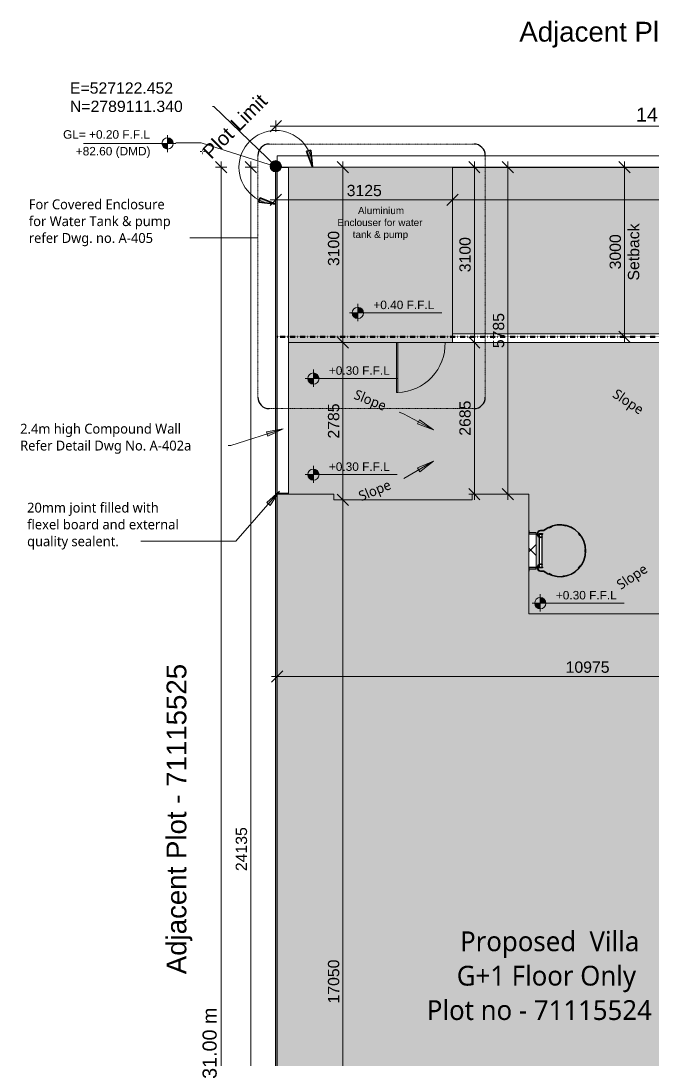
# Model space of a CAD drawing. Header units: millimetres. Extents: x -11775 to 1045055, y -409013 to 338495.
# Drawn here: x -11775 to -604, y -2858 to 15514 of the extents above; entities that cross this region are included whole.
import ezdxf

# ---------------------------------------------------------------- set-up
doc = ezdxf.new("R2010")
doc.units = ezdxf.units.MM
for name, pattern in [('Dash dot', [21, 10, -5, 1, -5]), ('Dash dot2', [6, 3, -1.5, 0, -1.5]), ('Double dash', [55, 20, -5, 10, -5, 10, -5]), ('Overhead', [3.96875, 2.38125, -1.5875])]:
    doc.linetypes.add(name, pattern=pattern)
for name, color, linetype, lineweight in [('A-ANNO-DIMS', 211, 'Continuous', 9), ('A-ANNO-DIMS-100', 211, 'Continuous', 9), ('A-ANNO-NOTE', 131, 'Continuous', 9), ('A-DETL', 90, 'Continuous', 9), ('A-DETL-GENF', 92, 'Continuous', 9), ('A-DETL-MEDM', 33, 'Continuous', 25), ('A-DETL-THIN', 151, 'Continuous', 9), ('A-DOOR', 31, 'Continuous', 9), ('A-FLOR', 192, 'Continuous', 9), ('A-FLOR-OVHD', 1, 'Overhead', 18), ('A-FLOR-PATT', 8, 'Continuous', 9), ('A-GENM', 13, 'Continuous', 9), ('A-GLAZ', 151, 'Continuous', 9), ('A-WALL', 113, 'Continuous', 9), ('C-PROP-LINE', 91, 'Double dash', 25), ('G-ANNO-TEXT', 231, 'Continuous', 9)]:
    doc.layers.add(name, color=color, linetype=linetype, lineweight=lineweight)
doc.styles.add('Arial', font='arial.ttf', dxfattribs={"height": 250})
doc.styles.add('Arial_1', font='arial.ttf', dxfattribs={"height": 150})
doc.styles.add('Arial_2', font='arial.ttf', dxfattribs={"height": 200})
doc.styles.add('Arial_3', font='arial.ttf', dxfattribs={"height": 125})
doc.styles.add('Arial_4', font='arial.ttf', dxfattribs={"height": 350})
doc.styles.add('Arial_5', font='arial.ttf', dxfattribs={"height": 250})
doc.styles.add('Lucida Sans Unicode_1', font='l_10646.ttf', dxfattribs={"height": 350})
doc.styles.add('Lucida Sans Unicode_2', font='l_10646.ttf', dxfattribs={"height": 175})
doc.dimstyles.new('Plot-dimension', dxfattribs={"dimscale": 304.8, "dimtxt": 255.06485, "dimasz": 0.656168, "dimexe": 0.328084, "dimexo": 0.0625, "dimgap": 0.016404, "dimtad": 1, "dimlfac": 0.001, "dimrnd": 0.01, "dimzin": 0, "dimdsep": 46, "dimtxsty": 'Arial', "dimblk1": 'OBLIQUE', "dimblk2": 'OBLIQUE', "dimsah": 1, "dimcen": 0.09, "dimdle": 0.328084, "dimazin": 0, "dimtfac": 1, "dimtdec": 4, "dimtix": 1, "dimtmove": 0, "dimatfit": 3, "dimfxl": 0.328084, "dimfxlon": 1, "dimtvp": 1, "dimtolj": 1, "dimtzin": 0, "dimarcsym": 2})
doc.dimstyles.new('Plot-limit-text_1', dxfattribs={"dimscale": 304.8, "dimtxt": 255.06485, "dimasz": 0.984252, "dimexe": 0.787402, "dimexo": 0.492126, "dimgap": 0.574147, "dimtad": 1, "dimdec": 0, "dimzin": 0, "dimdsep": 46, "dimtxsty": 'Arial_5', "dimsah": 1, "dimcen": 0.09, "dimazin": 0, "dimtfac": 1, "dimtdec": 4, "dimtix": 1, "dimtmove": 0, "dimatfit": 3, "dimfxl": 1, "dimtvp": 1, "dimtolj": 1, "dimtzin": 0, "dimarcsym": 2})
doc.dimstyles.new('Setback-dim', dxfattribs={"dimscale": 304.8, "dimtxt": 204.05188, "dimasz": 0.656168, "dimexe": 0.328084, "dimexo": 0.0625, "dimgap": 0.016404, "dimtad": 1, "dimdec": 0, "dimzin": 0, "dimdsep": 46, "dimtxsty": 'Arial_2', "dimblk1": 'OBLIQUE', "dimblk2": 'OBLIQUE', "dimsah": 1, "dimcen": 0.09, "dimdle": 0.328084, "dimazin": 0, "dimtfac": 1, "dimtdec": 4, "dimtix": 1, "dimtmove": 0, "dimatfit": 3, "dimfxl": 0.328084, "dimfxlon": 1, "dimtvp": 1, "dimtolj": 1, "dimtzin": 0, "dimarcsym": 2})
doc.dimstyles.new('Setingout-dim', dxfattribs={"dimscale": 304.8, "dimtxt": 204.05188, "dimasz": 0.656168, "dimexe": 0.328084, "dimexo": 0.0625, "dimgap": 0.016404, "dimtad": 1, "dimdec": 0, "dimzin": 0, "dimdsep": 46, "dimtxsty": 'Arial_2', "dimblk1": 'OBLIQUE', "dimblk2": 'OBLIQUE', "dimsah": 1, "dimcen": 0.09, "dimdle": 0.328084, "dimazin": 0, "dimtfac": 1, "dimtdec": 4, "dimtix": 1, "dimtmove": 0, "dimatfit": 3, "dimfxl": 0.328084, "dimfxlon": 1, "dimtvp": 1, "dimtolj": 1, "dimtzin": 0, "dimarcsym": 2})
doc.dimstyles.new('Setingout-dim_1', dxfattribs={"dimscale": 304.8, "dimtxt": 204.05188, "dimasz": 0.656168, "dimexe": 0.328084, "dimexo": 0.0625, "dimgap": 0.016404, "dimtad": 1, "dimdec": 0, "dimzin": 0, "dimdsep": 46, "dimtxsty": 'Arial_2', "dimblk1": 'OBLIQUE', "dimblk2": 'OBLIQUE', "dimsah": 1, "dimcen": 0.09, "dimdle": 0.328084, "dimazin": 0, "dimtfac": 1, "dimtdec": 4, "dimtix": 1, "dimtmove": 2, "dimatfit": 3, "dimfxl": 0.328084, "dimfxlon": 1, "dimtvp": 1, "dimtolj": 1, "dimtzin": 0, "dimarcsym": 2})

# ---------------------------------------------------------------- blocks, each defined once
blk = doc.blocks.new('415_Series_Aluminium_Louvres_3183 - 875-675922-Settingout Plan')
at = {"layer": 'A-GLAZ'}
for p, q in [((-435, -52), (-435, -50)), ((-435, -52), (434, -52)), ((434, -50), (434, -52))]:
    blk.add_line(p, q, dxfattribs=at)
blk = doc.blocks.new('Door_with_venetian_17304 - LD1-742611-Settingout Plan')
at = {"layer": 'A-DOOR'}
for p, q in [((-430, -50), (-430, -935)), ((-405, -935), (-405, -50)), ((-430, -935), (-405, -935))]:
    blk.add_line(p, q, dxfattribs=at)
blk.add_arc((-430, -75), 860, 271.6651, 1.6893, dxfattribs=at)
blk = doc.blocks.new('Ladder_complete_5314 - Ladder_complete_5314-1763503-Settingout Plan')
at = {"layer": 'A-GENM', "lineweight": 25}
for p, q in [((-303, -32), (-303, 25)), ((-293, 25), (-293, 23)), ((293, 25), (-293, 25)), ((-293, 25), (-293, -32)), ((293, 23), (-293, 23)), ((293, 23), (293, 25)), ((293, 25), (293, -32)), ((303, 25), (303, -32)), ((-429, -197), (-409, -151)), ((-423, -200), (-403, -153)), ((-403, -153), (-409, -151)), ((-359, 0), (-359, -54)), ((-352, 0), (-352, -57)), ((-293, -32), (-303, -32)), ((-293, -23), (-293, -25)), ((293, -23), (-293, -23)), ((293, -25), (-293, -25)), ((-244, -32), (-244, 0)), ((-244, -32), (-238, -32)), ((-238, -32), (-238, 0)), ((238, 0), (238, -32)), ((238, -32), (244, -32)), ((244, 0), (244, -32)), ((293, -25), (293, -23)), ((303, -32), (293, -32)), ((352, -57), (352, 0)), ((359, -54), (359, 0)), ((409, -151), (403, -153)), ((403, -153), (423, -200)), ((429, -197), (409, -151)), ((-429, -197), (-423, -200)), ((429, -197), (423, -200)), ((-452, -397), (-445, -396)), ((-452, -397), (-443, -447)), ((-445, -396), (-436, -446)), ((-436, -446), (-443, -447)), ((436, -446), (445, -396)), ((443, -447), (436, -446)), ((452, -397), (443, -447)), ((452, -397), (445, -396)), ((-311, -674), (-307, -670)), ((-311, -674), (-272, -707)), ((-307, -670), (-268, -702)), ((-268, -702), (-272, -707)), ((268, -702), (307, -670)), ((272, -707), (268, -702)), ((311, -674), (272, -707)), ((311, -674), (307, -670)), ((-25, -797), (-25, -791)), ((-25, -791), (25, -791)), ((25, -797), (-25, -797)), ((25, -797), (25, -791))]:
    blk.add_line(p, q, dxfattribs=at)
at = {"layer": 'A-GENM'}
for p, q in [((-283, 58), (-283, 80)), ((-283, 25), (-283, 52)), ((283, 80), (283, 58)), ((283, 52), (283, 25)), ((-293, -32), (-283, -32)), ((-283, -32), (-283, -25)), ((283, -25), (283, -32)), ((283, -32), (293, -32))]:
    blk.add_line(p, q, dxfattribs=at)
at = {"layer": 'A-GENM', "lineweight": 25}
for centre, radius, start, end in [((-298, 0), 60.3, 93.8909, 180), ((-298, 0), 54, 94.3487, 180), ((-298, 0), 60.3, 360, 84.74), ((-298, 0), 54, 360, 84.1212), ((298, 0), 60.3, 95.26, 180), ((298, 0), 54, 95.8788, 180), ((298, 0), 60.3, 360, 86.1091), ((298, 0), 54, 0, 85.6513), ((0, -343), 460, 141.1975, 38.8025), ((0, -343), 454, 140.9161, 39.0839)]:
    blk.add_arc(centre, radius, start, end, dxfattribs=at)
blk = doc.blocks.new('Chequered plate - Chequered plate-1756850-Settingout Plan')
at = {"layer": 'A-GENM'}
h = blk.add_hatch(dxfattribs=at)
h.set_pattern_fill('FP_4', color=256, style=0, pattern_type=2)
h.set_pattern_definition([(45, (0, 0), (-212.132, 212.132), []), (135, (0, 0), (-212.132, -212.132), [])])
h.paths.add_polyline_path([(-2779, 5812), (-2659, 5812), (-2659, 5835), (-2779, 5835)])
h.paths.add_polyline_path([(-2789, 5844), (-2659, 5844), (-2659, 6430), (-2789, 6430)])
h.paths.add_polyline_path([(-2659, 6440), (-2659, 6462), (-2779, 6462), (-2779, 6440), (-2721, 6440)])
for p, q in [((-2659, 6462), (-2779, 6462)), ((-2659, 6440), (-2659, 6462)), ((-2659, 5844), (-2659, 6430)), ((-2779, 5812), (-2659, 5812)), ((-2659, 5812), (-2659, 5835))]:
    blk.add_line(p, q, dxfattribs=at)
blk = doc.blocks.new('Family - ___-757194-Settingout Plan')
at = {"layer": 'C-PROP-LINE'}
for p, q in [((-7264, 12922), (-7039, 12922)), ((-7264, -18078), (-7264, 12922)), ((-4139, 12922), (6736, 12922))]:
    blk.add_line(p, q, dxfattribs=at)
blk = doc.blocks.new('Dummy_Callout_Boundary_18357 - Dummy_Callout_Boundary_18357-1761772-Settingout Plan')
at = {"layer": 'A-DETL-GENF', "linetype": 'Dash dot'}
for p, q in [((2583, 4680), (-1040, 4680)), ((-1240, 200), (-1240, 4480)), ((2783, 200), (2783, 4480)), ((2583, 0), (-1040, 0))]:
    blk.add_line(p, q, dxfattribs=at)
at = {"layer": 'A-DETL-MEDM'}
for centre, start, end in [((-1040, 4480), 90, 180), ((2583, 4480), 360, 90), ((-1040, 200), 180, 270), ((2583, 200), 270, 360)]:
    blk.add_arc(centre, 200, start, end, dxfattribs=at)
blk = doc.blocks.new('DIMBLOCK1-Settingout Plan')
at = {"layer": 'A-ANNO-DIMS-100', "transparency": 16777216}
for p, q in [((-7339, 3915), (3736, 3915)), ((-7239, 3915), (-7339, 3815)), ((-7239, 3915), (-7139, 4015)), ((-7239, 4015), (-7239, 3815)), ((-7239, 3915), (-7239, 4015)), ((3736, 3915), (3636, 3815)), ((3736, 3915), (3836, 4015)), ((3736, 4015), (3736, 3815)), ((3736, 3915), (3736, 4015))]:
    blk.add_line(p, q, dxfattribs=at)
at = {"layer": 'A-ANNO-DIMS-100', "color": 0, "transparency": 16777216, "insert": (-2136, 4179), "char_height": 200, "width": 922.94, "attachment_point": 1, "line_spacing_factor": 0.941778, "style": 'Arial_2'}
blk.add_mtext('10975', dxfattribs=at)
blk = doc.blocks.new('_Oblique')
at = {"color": 0, "linetype": 'ByBlock', "lineweight": -2}
blk.add_line((-0.5, -0.5), (0.5, 0.5), dxfattribs=at)
blk = doc.blocks.new('DIMBLOCK3-Settingout Plan')
at = {"layer": 'A-ANNO-DIMS-100', "transparency": 16777216}
for p, q in [((-6077, 12922), (-6177, 13022)), ((-5977, 12922), (-6177, 12922)), ((-6077, 13022), (-6077, 9822)), ((-6077, 12922), (-5977, 12822)), ((-6077, 12922), (-5977, 12922)), ((-6077, 9822), (-6177, 9922)), ((-5977, 9822), (-6177, 9822)), ((-6077, 9822), (-5977, 9722)), ((-6077, 9822), (-5977, 9822))]:
    blk.add_line(p, q, dxfattribs=at)
at = {"layer": 'A-ANNO-DIMS-100', "color": 0, "transparency": 16777216, "insert": (-6341, 11174), "char_height": 200, "width": 738.35, "attachment_point": 1, "rotation": 90, "line_spacing_factor": 0.941778, "style": 'Arial_2'}
blk.add_mtext('3100', dxfattribs=at)
blk = doc.blocks.new('DIMBLOCK4-Settingout Plan')
at = {"layer": 'A-ANNO-DIMS-100', "transparency": 16777216}
for p, q in [((-6077, 9822), (-6177, 9922)), ((-5977, 9822), (-6177, 9822)), ((-6077, 9822), (-6077, 7037)), ((-6077, 9822), (-5977, 9722)), ((-6077, 9822), (-5977, 9822)), ((-6077, 7037), (-6177, 7137)), ((-5977, 7037), (-6177, 7037)), ((-6077, 7037), (-5977, 6937)), ((-6077, 7037), (-5977, 7037))]:
    blk.add_line(p, q, dxfattribs=at)
at = {"layer": 'A-ANNO-DIMS-100', "color": 0, "transparency": 16777216, "insert": (-6341, 8122), "char_height": 200, "width": 738.35, "attachment_point": 1, "rotation": 90, "line_spacing_factor": 0.941778, "style": 'Arial_2'}
blk.add_mtext('2785', dxfattribs=at)
blk = doc.blocks.new('DIMBLOCK5-Settingout Plan')
at = {"layer": 'A-ANNO-DIMS-100', "transparency": 16777216}
for p, q in [((-6077, 7037), (-6177, 7137)), ((-5977, 7037), (-6177, 7037)), ((-6077, 7037), (-6077, -10113)), ((-6077, 7037), (-5977, 6937)), ((-6077, 7037), (-5977, 7037)), ((-6077, -10013), (-6177, -9913)), ((-5977, -10013), (-6177, -10013)), ((-6077, -10013), (-5977, -10113)), ((-6077, -10013), (-5977, -10013))]:
    blk.add_line(p, q, dxfattribs=at)
at = {"layer": 'A-ANNO-DIMS-100', "color": 0, "transparency": 16777216, "insert": (-6341, -1872), "char_height": 200, "width": 922.94, "attachment_point": 1, "rotation": 90, "line_spacing_factor": 0.941778, "style": 'Arial_2'}
blk.add_mtext('17050', dxfattribs=at)
blk = doc.blocks.new('DIMBLOCK20-Settingout Plan')
at = {"layer": 'A-ANNO-DIMS-100', "transparency": 16777216}
for p, q in [((-1094, 12922), (-1194, 13022)), ((-1194, 12922), (-994, 12922)), ((-1094, 12922), (-1194, 12922)), ((-1094, 9822), (-1094, 13022)), ((-1094, 12922), (-994, 12822)), ((-1094, 9922), (-1194, 10022)), ((-1194, 9922), (-994, 9922)), ((-1094, 9922), (-1194, 9922)), ((-1094, 9922), (-994, 9822))]:
    blk.add_line(p, q, dxfattribs=at)
at = {"layer": 'A-ANNO-DIMS-100', "color": 0, "transparency": 16777216, "char_height": 200, "attachment_point": 1, "rotation": 90, "line_spacing_factor": 0.941778, "style": 'Arial_2'}
for s, insert, width in [('Setback', (-1034, 10918), 1209.24), ('3000', (-1358, 11115), 738.35)]:
    blk.add_mtext(s, dxfattribs=dict(at, insert=insert, width=width))
blk = doc.blocks.new('DIMBLOCK22-Settingout Plan')
at = {"layer": 'A-ANNO-DIMS-100', "transparency": 16777216}
for p, q in [((-8229, 12922), (-8329, 13022)), ((-8129, 12922), (-8329, 12922)), ((-8229, 13022), (-8229, -18178)), ((-8229, 12922), (-8129, 12822)), ((-8229, 12922), (-8129, 12922)), ((-8229, -18078), (-8329, -17978)), ((-8129, -18078), (-8329, -18078)), ((-8229, -18078), (-8129, -18178)), ((-8229, -18078), (-8129, -18078))]:
    blk.add_line(p, q, dxfattribs=at)
at = {"layer": 'A-ANNO-DIMS-100', "color": 0, "transparency": 16777216, "insert": (-8559, -3206), "char_height": 250, "width": 1506.84, "attachment_point": 1, "rotation": 90, "line_spacing_factor": 0.941778, "style": 'Arial'}
blk.add_mtext('31.00 m', dxfattribs=at)
blk = doc.blocks.new('DIMBLOCK23-Settingout Plan')
at = {"layer": 'A-ANNO-DIMS-100', "transparency": 16777216}
for p, q in [((-7364, 13648), (6836, 13648)), ((-7264, 13648), (-7364, 13548)), ((-7264, 13648), (-7164, 13748)), ((-7264, 13548), (-7264, 13748)), ((-7264, 13648), (-7264, 13548)), ((6736, 13648), (6636, 13548)), ((6736, 13648), (6836, 13748)), ((6736, 13548), (6736, 13748)), ((6736, 13648), (6736, 13548))]:
    blk.add_line(p, q, dxfattribs=at)
at = {"layer": 'A-ANNO-DIMS-100', "color": 0, "transparency": 16777216, "insert": (-892, 13978), "char_height": 250, "width": 1506.84, "attachment_point": 1, "line_spacing_factor": 0.941778, "style": 'Arial'}
blk.add_mtext('14.00 m', dxfattribs=at)
blk = doc.blocks.new('DIMBLOCK28-Settingout Plan')
at = {"layer": 'A-ANNO-DIMS-100', "lineweight": 35, "transparency": 16777216}
for points in [[(-6613, 12922), (-6644, 13223), (-6721, 13205)], [(-7264, 12271), (-7547, 12379), (-7565, 12302)]]:
    blk.add_hatch(color=256, dxfattribs=at).paths.add_polyline_path(points)
for p, q in [((-6644, 13223), (-6721, 13205)), ((-6721, 13205), (-6613, 12922)), ((-6613, 12922), (-6644, 13223)), ((-7547, 12379), (-7565, 12302)), ((-7264, 12271), (-7547, 12379)), ((-7565, 12302), (-7264, 12271))]:
    blk.add_line(p, q, dxfattribs=at)
at = {"layer": 'A-ANNO-DIMS-100', "transparency": 16777216}
for p, q in [((-6613, 12922), (-6853, 12922)), ((-6613, 12922), (-6613, 12922)), ((-6613, 12922), (-6283, 12922)), ((-7264, 12271), (-7264, 12511)), ((-7264, 12271), (-7264, 11941))]:
    blk.add_line(p, q, dxfattribs=at)
blk.add_arc((-7264, 12922), 651, 360, 270, dxfattribs=at)
blk.add_arc((-7264, 12922), 651, 360, 270, dxfattribs=at)
at = {"layer": 'A-ANNO-DIMS-100', "color": 0, "transparency": 16777216, "insert": (-8585, 13228), "char_height": 250, "width": 1723.45, "attachment_point": 1, "rotation": 45, "line_spacing_factor": 0.941778, "style": 'Arial_5'}
blk.add_mtext('\u200c\u200dPlot Limit', dxfattribs=at)
blk = doc.blocks.new('DIMBLOCK38-Settingout Plan')
at = {"layer": 'A-ANNO-DIMS-100', "transparency": 16777216}
for p, q in [((-7364, 12346), (-4139, 12346)), ((-7264, 12346), (-7364, 12246)), ((-7264, 12346), (-7164, 12446)), ((-7264, 12446), (-7264, 12246)), ((-7264, 12346), (-7264, 12446)), ((-4139, 12346), (-4239, 12246)), ((-4139, 12346), (-4039, 12446)), ((-4139, 12446), (-4139, 12246)), ((-4139, 12346), (-4139, 12446))]:
    blk.add_line(p, q, dxfattribs=at)
at = {"layer": 'A-ANNO-DIMS-100', "color": 0, "transparency": 16777216, "insert": (-6009, 12611), "char_height": 200, "width": 738.35, "attachment_point": 1, "line_spacing_factor": 0.941778, "style": 'Arial_2'}
blk.add_mtext('3125', dxfattribs=at)
blk = doc.blocks.new('DIMBLOCK39-Settingout Plan')
at = {"layer": 'A-ANNO-DIMS-100', "transparency": 16777216}
for p, q in [((-4139, 12346), (-4239, 12246)), ((-4139, 12346), (-4039, 12446)), ((-4139, 12446), (-4139, 12246)), ((-4139, 12346), (-4139, 12446)), ((-4139, 12346), (6836, 12346)), ((6736, 12346), (6636, 12246)), ((6736, 12346), (6836, 12446)), ((6736, 12446), (6736, 12246)), ((6736, 12346), (6736, 12446))]:
    blk.add_line(p, q, dxfattribs=at)
at = {"layer": 'A-ANNO-DIMS-100', "color": 0, "transparency": 16777216, "insert": (914, 12611), "char_height": 200, "width": 922.94, "attachment_point": 1, "line_spacing_factor": 0.941778, "style": 'Arial_2'}
blk.add_mtext('10875', dxfattribs=at)
blk = doc.blocks.new('DIMBLOCK40-Settingout Plan')
at = {"layer": 'A-ANNO-DIMS-100', "transparency": 16777216}
for p, q in [((-7707, 12922), (-7807, 13022)), ((-7607, 12922), (-7807, 12922)), ((-7707, 13022), (-7707, -11213)), ((-7707, 12922), (-7607, 12822)), ((-7707, 12922), (-7607, 12922)), ((-7707, -11213), (-7807, -11113)), ((-7607, -11213), (-7807, -11213)), ((-7707, -11213), (-7607, -11313)), ((-7707, -11213), (-7607, -11213))]:
    blk.add_line(p, q, dxfattribs=at)
at = {"layer": 'A-ANNO-DIMS-100', "color": 0, "transparency": 16777216, "insert": (-7972, 470), "char_height": 200, "width": 922.94, "attachment_point": 1, "rotation": 90, "line_spacing_factor": 0.941778, "style": 'Arial_2'}
blk.add_mtext('24135', dxfattribs=at)
blk = doc.blocks.new('125-lvl - BEL-LVL-1026112-Settingout Plan')
at = {"layer": 'A-ANNO-NOTE'}
h = blk.add_hatch(color=256, dxfattribs=at)
edge = h.paths.add_edge_path()
edge.add_line((0, 0), (0, -1))
edge.add_arc((0, 0), 1, 180, 270, ccw=False)
edge.add_line((-1, 0), (0, 0))
h = blk.add_hatch(color=256, dxfattribs=at)
edge = h.paths.add_edge_path()
edge.add_line((0, 0), (0, 1))
edge.add_arc((0, 0), 1, 0, 90, ccw=False)
edge.add_line((1, 0), (0, 0))
for p, q in [((0, 0), (-1.45, 0)), ((0, 0), (-1, 0)), ((0, 0), (0, 1.58)), ((0, 1), (0, 0)), ((0, 0), (2.78, 0)), ((0, 0), (0, -1.46)), ((0, -1), (0, 0)), ((0, 0), (1, 0)), ((2.78, 0), (14.85, 0))]:
    blk.add_line(p, q, dxfattribs=at)
blk.add_circle((0, 0), 1, dxfattribs=at)
for start, end in [(0, 90), (180, 270)]:
    blk.add_arc((0, 0), 1, start, end, dxfattribs=at)
blk = doc.blocks.new('DIMBLOCK45-Settingout Plan')
at = {"layer": 'A-ANNO-DIMS-100', "transparency": 16777216}
for p, q in [((-3158, 12922), (-3258, 13022)), ((-3258, 12922), (-3058, 12922)), ((-3158, 12922), (-3258, 12922)), ((-3158, 7037), (-3158, 13022)), ((-3158, 12922), (-3058, 12822)), ((-3158, 7137), (-3258, 7237)), ((-3258, 7137), (-3058, 7137)), ((-3158, 7137), (-3258, 7137)), ((-3158, 7137), (-3058, 7037))]:
    blk.add_line(p, q, dxfattribs=at)
at = {"layer": 'A-ANNO-DIMS-100', "color": 0, "transparency": 16777216, "insert": (-3423, 9722), "char_height": 200, "width": 738.35, "attachment_point": 1, "rotation": 90, "line_spacing_factor": 0.941778, "style": 'Arial_2'}
blk.add_mtext('5785', dxfattribs=at)
blk = doc.blocks.new('DIMBLOCK52-Settingout Plan')
at = {"layer": 'A-ANNO-DIMS-100', "transparency": 16777216}
for p, q in [((-3751, 9822), (-3851, 9922)), ((-3851, 9822), (-3651, 9822)), ((-3751, 9822), (-3851, 9822)), ((-3751, 7037), (-3751, 9822)), ((-3751, 9822), (-3651, 9722)), ((-3751, 7137), (-3851, 7237)), ((-3851, 7137), (-3651, 7137)), ((-3751, 7137), (-3851, 7137)), ((-3751, 7137), (-3651, 7037))]:
    blk.add_line(p, q, dxfattribs=at)
at = {"layer": 'A-ANNO-DIMS-100', "color": 0, "transparency": 16777216, "insert": (-4016, 8172), "char_height": 200, "width": 738.35, "attachment_point": 1, "rotation": 90, "line_spacing_factor": 0.941778, "style": 'Arial_2'}
blk.add_mtext('2685', dxfattribs=at)
blk = doc.blocks.new('DIMBLOCK53-Settingout Plan')
at = {"layer": 'A-ANNO-DIMS-100', "transparency": 16777216}
for p, q in [((-3751, 12922), (-3851, 13022)), ((-3851, 12922), (-3651, 12922)), ((-3751, 12922), (-3851, 12922)), ((-3751, 9822), (-3751, 13022)), ((-3751, 12922), (-3651, 12822)), ((-3751, 9822), (-3851, 9922)), ((-3851, 9822), (-3651, 9822)), ((-3751, 9822), (-3851, 9822)), ((-3751, 9822), (-3651, 9722))]:
    blk.add_line(p, q, dxfattribs=at)
at = {"layer": 'A-ANNO-DIMS-100', "color": 0, "transparency": 16777216, "insert": (-4016, 11065), "char_height": 200, "width": 738.35, "attachment_point": 1, "rotation": 90, "line_spacing_factor": 0.941778, "style": 'Arial_2'}
blk.add_mtext('3100', dxfattribs=at)

msp = doc.modelspace()

# ---------------------------------------------------------------- hatches: boundary and pattern name
at = {"layer": 'A-ANNO-NOTE'}
h = msp.add_hatch(color=256, dxfattribs=at)
edge = h.paths.add_edge_path()
edge.add_arc((-7250.017, 12930.391), 50, 0, 360)
at = {"layer": 'A-DETL-GENF'}
for points in [[(-5158.914, 9822.172), (-4138.853, 9822.172), (-4138.853, 12922.163), (-7038.853, 12922.163), (-7038.853, 9822.172), (-5237.556, 9822.172)], [(-7238.853, -11212.83), (-7038.853, -11212.83), (-7038.853, -10212.83), (-6038.853, -10012.83), (-2713.853, -10012.83), (-1713.853, -10212.83), (-1713.853, -7027.83), (3736.147, -7027.83), (3736.147, -2162.83), (3786.147, -2162.83), (3786.147, -1562.83), (3736.147, -1562.83), (3736.147, 1322.17), (3786.147, 1322.17), (3786.147, 1921.894), (3736.147, 1921.619), (3736.147, 5022.17), (-2788.853, 5022.17), (-2788.853, 7137.17), (-3788.853, 7137.17), (-3788.853, 7037.17), (-6238.853, 7037.17), (-6238.853, 7137.17), (-7238.853, 7137.17), (-7238.853, -10958.112)]]:
    msp.add_hatch(color=9, dxfattribs=at).paths.add_polyline_path(points)
at = {"layer": 'A-FLOR-PATT'}
h = msp.add_hatch(dxfattribs=at)
h.set_pattern_fill('FP_3', color=256, style=0, pattern_type=2)
h.set_pattern_definition([(0, (0, 0), (812.8, 203.2), [33.528, -576.072, 33.528, -576.072, -3251.2]), (0, (0, 0), (812.8, 203.2), [-1219.2, 33.528, -1185.672, 33.528, -576.072, -1422.4]), (0, (0, 0), (812.8, 203.2), [-3048, 33.528, -372.872, 33.528, -982.472]), (120, (304.8, 101.6), (-582.3764, 602.3054), [33.528, -576.072, 33.528, -576.072, -3251.2]), (120, (304.8, 101.6), (-582.3764, 602.3054), [-1219.2, 33.528, -1185.672, 33.528, -576.072, -1422.4]), (120, (304.8, 101.6), (-582.3764, 602.3054), [-3048, 33.528, -372.872, 33.528, -982.472]), (240, (406.4, 508), (-230.4236, -805.5054), [33.528, -576.072, 33.528, -576.072, -3251.2]), (240, (406.4, 508), (-230.4236, -805.5054), [-1219.2, 33.528, -1185.672, 33.528, -576.072, -1422.4]), (240, (406.4, 508), (-230.4236, -805.5054), [-3048, 33.528, -372.872, 33.528, -982.472])])
h.paths.add_polyline_path([(-7038.853, -16577.829), (-2826.351, -16577.829), (-2826.351, -11212.83), (-7038.853, -11212.83), (-7038.853, -11807.682)])
h.paths.add_polyline_path([(6723.647, -9862.83), (6736.147, -9862.83), (6736.147, 12922.171), (-4138.853, 12922.163), (-4138.853, 9972.171), (5886.147, 9972.171), (5886.147, -9862.83), (6523.647, -9862.83)])
h = msp.add_hatch(dxfattribs=at)
h.set_pattern_fill('FP_1', color=256, style=0, pattern_type=2)
h.set_pattern_definition([(45, (0, 0), (0, 215.5261), [457.2, -152.4]), (135, (107.76, 107.76), (1e-14, 215.5261), [457.2, -152.4])])
h.paths.add_polyline_path([(3807.2, -8377.83), (5736.147, -8377.83), (5736.147, 9822.171), (-5221.853, 9822.171), (-5221.853, 9820.571), (-6090.853, 9820.571), (-6090.853, 9822.171), (-6116.853, 9822.171), (-6116.853, 9820.571), (-6985.853, 9820.571), (-6985.853, 9822.171), (-7038.853, 9822.171), (-7038.853, 7137.17), (-6238.853, 7137.17), (-6238.853, 7037.17), (-3788.853, 7037.17), (-3788.853, 7137.17), (-2788.853, 7137.17), (-2788.853, 6496.82), (-2779.328, 6496.82), (-2779.328, 6462.17), (-2659.303, 6462.17), (-2659.303, 6439.67), (-2639.095, 6439.67), (-2637.572, 6451.233), (-2631.546, 6465.782), (-2621.959, 6478.276), (-2606.29, 6489.178), (-2593.273, 6494.106), (-2579.303, 6495.945), (-2524.891, 6495.945), (-2460.128, 6539.175), (-2391.393, 6570.222), (-2325.839, 6588.774), (-2252.484, 6597.264), (-2178.716, 6593.916), (-2106.431, 6578.817), (-2037.491, 6552.355), (-1973.668, 6515.211), (-1916.605, 6468.341), (-1867.77, 6412.95), (-1828.419, 6350.464), (-1799.565, 6282.49), (-1781.95, 6210.777), (-1776.028, 6137.17), (-1781.95, 6063.563), (-1799.565, 5991.85), (-1828.419, 5923.876), (-1872.273, 5856.282), (-1916.605, 5805.999), (-1973.668, 5759.128), (-2037.491, 5721.984), (-2106.431, 5695.522), (-2183.679, 5680.198), (-2252.484, 5677.076), (-2325.839, 5685.566), (-2401.853, 5707.988), (-2463.818, 5736.886), (-2524.891, 5778.395), (-2579.303, 5778.395), (-2594.916, 5780.45), (-2611.053, 5787.695), (-2621.959, 5796.064), (-2632.861, 5811.732), (-2637.789, 5824.75), (-2639.628, 5834.67), (-2659.303, 5834.67), (-2659.303, 5812.17), (-2779.328, 5812.17), (-2779.328, 5777.52), (-2788.853, 5777.52), (-2788.853, 5022.17), (486.147, 5022.17), (486.147, 6022.17), (3186.147, 6022.17), (3186.147, 5022.17), (3736.147, 5022.17), (3736.147, 1922.17), (3786.147, 1921.619), (3786.147, 1322.17), (3736.147, 1322.17), (3736.147, -177.83), (4936.147, -177.83), (4936.147, -2162.83), (3736.147, -2162.83), (3736.147, -8377.83)])
h.paths.add_polyline_path([(-2243.034, 5683.193), (-2183.064, 5688.399), (-2183.679, 5691.885), (-2133.651, 5700.707), (-2132.548, 5696.801), (-2091.887, 5706.949), (-2024.312, 5735.727), (-1960.574, 5776.535), (-1905.561, 5826.403), (-1909.791, 5829.952), (-1877.137, 5868.868), (-1873.916, 5866.165), (-1857.65, 5886.8), (-1821.323, 5953.193), (-1796.529, 6024.699), (-1783.958, 6099.329), (-1783.958, 6111.77), (-1788.728, 6111.77), (-1788.728, 6162.57), (-1783.958, 6162.57), (-1783.958, 6175.011), (-1796.529, 6249.641), (-1821.323, 6321.146), (-1857.65, 6387.54), (-1873.918, 6408.174), (-1877.137, 6405.472), (-1909.791, 6444.387), (-1906.148, 6448.469), (-1960.574, 6497.805), (-2024.312, 6538.612), (-2093.942, 6568.266), (-2132.945, 6577.634), (-2133.651, 6573.633), (-2183.679, 6582.454), (-2183.679, 6587.054), (-2243.034, 6591.147), (-2318.352, 6583.738), (-2396.893, 6561.387), (-2463.818, 6529.73), (-2522.646, 6489.595), (-2579.303, 6489.595), (-2594.916, 6487.075), (-2609.465, 6479.927), (-2617.469, 6473.786), (-2626.047, 6462.607), (-2631.546, 6448.776), (-2632.745, 6439.67), (-2547.553, 6439.67), (-2547.553, 6420.62), (-2553.903, 6420.62), (-2553.903, 6381.645), (-2547.553, 6381.645), (-2547.553, 6375.295), (-2553.903, 6375.295), (-2553.903, 5899.045), (-2547.553, 5899.045), (-2547.553, 5892.695), (-2553.903, 5892.695), (-2553.903, 5853.72), (-2547.553, 5853.72), (-2547.553, 5834.67), (-2632.745, 5834.67), (-2630.758, 5823.107), (-2623.61, 5808.557), (-2617.469, 5800.554), (-2602.563, 5790.432), (-2593.273, 5786.584), (-2579.303, 5784.745), (-2522.646, 5784.745), (-2460.128, 5742.093), (-2391.393, 5710.419), (-2318.352, 5690.602), (-2252.484, 5684.123)])
h.paths.add_polyline_path([(-2381.969, 5707.988), (-2428.719, 5727.832), (-2426.192, 5733.787), (-2379.441, 5713.942), (-2380.937, 5710.419)])
h.paths.add_polyline_path([(-2659.303, 5853.72), (-2637.572, 5854.333), (-2631.439, 5869.022), (-2621.959, 5881.376), (-2606.29, 5892.278), (-2604.703, 5892.936), (-2604.703, 6381.404), (-2609.605, 6383.484), (-2621.959, 6392.964), (-2631.546, 6405.457), (-2637.653, 6420.62), (-2659.303, 6420.62), (-2659.303, 5984.502)])
h.paths.add_polyline_path([(-2604.703, 5853.72), (-2604.703, 5886.121), (-2609.465, 5883.027), (-2617.469, 5876.886), (-2626.047, 5865.707), (-2631.012, 5853.72), (-2606.29, 5853.72)])
h.paths.add_polyline_path([(-2604.703, 6388.219), (-2604.703, 6420.62), (-2630.758, 6420.007), (-2623.61, 6405.457), (-2617.469, 6397.454), (-2606.29, 6388.876)])
h.paths.add_polyline_path([(-2426.192, 6540.553), (-2428.719, 6546.508), (-2381.969, 6566.352), (-2379.441, 6560.397), (-2406.454, 6548.931)])
at = {"layer": 'G-ANNO-TEXT'}
h = msp.add_hatch(color=7, dxfattribs=at)
edge = h.paths.add_edge_path()
edge.add_arc((-7264.955, 12940.395), 100, 0, 360)
for points in [[(-4476.111, 8273.876), (-4720.985, 8451.631), (-4758.647, 8382.197)], [(-7130.648, 8296.534), (-7428.319, 8242.206), (-7404.115, 8167.014)], [(-4476.111, 7720.464), (-4755.599, 7604.505), (-4716.064, 7536.12)], [(-7195.734, 7193.038), (-7422.586, 6992.792), (-7363.028, 6940.902)]]:
    msp.add_hatch(color=7, dxfattribs=at).paths.add_polyline_path(points)

# ---------------------------------------------------------------- linework, layer by layer
at = {"layer": 'A-ANNO-NOTE'}
for p, q in [((-8584.068, 13352.287), (-9032.135, 13352.287)), ((-7250.017, 12930.391), (-8584.068, 13352.287))]:
    msp.add_line(p, q, dxfattribs=at)
msp.add_circle((-7250.017, 12930.391), 50, dxfattribs=at)
at = {"layer": 'A-DETL', "linetype": 'Dash dot2', "lineweight": 50}
msp.add_line((3736.147, 9922.171), (-7263.853, 9922.171), dxfattribs=at)
at = {"layer": 'A-DETL-THIN'}
for p, q in [((-4138.853, 12922.163), (-7038.853, 12922.163)), ((-7038.853, 12922.163), (-7038.853, 9822.171)), ((-4138.853, 9822.171), (-4138.853, 12922.163)), ((-7038.853, 9822.171), (-4138.853, 9822.171)), ((-6238.853, 7137.17), (-7238.853, 7137.17)), ((-7238.853, 7137.17), (-7238.853, -11212.83)), ((-6238.853, 7037.17), (-6238.853, 7137.17)), ((-3788.853, 7037.17), (-6238.853, 7037.17)), ((-2788.853, 7137.17), (-3788.853, 7137.17)), ((-3788.853, 7137.17), (-3788.853, 7037.17)), ((-2788.853, 6496.82), (-2788.853, 7137.17)), ((-2779.328, 6496.82), (-2788.853, 6496.82)), ((-2788.853, 6496.82), (-2788.853, 6430.145)), ((-2788.853, 5844.195), (-2788.853, 6430.145)), ((-2788.853, 6430.145), (-2604.703, 6430.145)), ((-2779.328, 6439.67), (-2779.328, 6496.82)), ((-2604.703, 6439.67), (-2779.328, 6439.67)), ((-2604.703, 6430.145), (-2604.703, 6439.67)), ((-2604.703, 5844.195), (-2788.853, 5844.195)), ((-2788.853, 5844.195), (-2788.853, 5777.52)), ((-2788.853, 5022.17), (-2788.853, 5777.52)), ((-2788.853, 5777.52), (-2779.328, 5777.52)), ((-2779.328, 5777.52), (-2779.328, 5834.67)), ((-2779.328, 5834.67), (-2604.703, 5834.67)), ((-2604.703, 5834.67), (-2604.703, 5844.195)), ((3736.147, 5022.17), (-2788.853, 5022.17))]:
    msp.add_line(p, q, dxfattribs=at)
at = {"layer": 'A-FLOR'}
for p, q in [((5736.147, 9822.171), (-4138.853, 9822.171)), ((-7038.853, 7157.17), (-7038.853, 7137.17))]:
    msp.add_line(p, q, dxfattribs=at)
at = {"layer": 'A-FLOR-OVHD'}
msp.add_line((-7038.853, 13122.171), (6936.147, 13122.171), dxfattribs=at)
at = {"layer": 'A-WALL'}
for p, q in [((-7238.853, 7157.17), (-7238.853, 13122.171)), ((-7038.853, 13122.171), (-7238.853, 13122.171)), ((6736.147, 12922.171), (-4138.853, 12922.171)), ((-4138.853, 9972.171), (5886.147, 9972.171)), ((-7038.853, 9822.171), (-7038.853, 7157.17)), ((-7238.853, 7157.17), (-7038.853, 7157.17))]:
    msp.add_line(p, q, dxfattribs=at)
at = {"layer": 'G-ANNO-TEXT', "color": 7}
for p, q in [((-8658.644, 13999.439), (-8664.409, 13999.439)), ((-8362.028, 13999.439), (-8658.644, 13999.439)), ((-7264.955, 12940.395), (-8362.028, 13999.439)), ((-8576.869, 11670.904), (-8784.087, 11670.904)), ((-7586.891, 11670.904), (-8576.869, 11670.904)), ((-5004.438, 8560.45), (-5079.398, 8591.343)), ((-4476.111, 8273.876), (-5004.438, 8560.45)), ((-4720.985, 8451.631), (-4758.647, 8382.197)), ((-4476.111, 8273.876), (-4720.985, 8451.631)), ((-7130.648, 8296.534), (-8056.408, 7998.534)), ((-7130.648, 8296.534), (-7428.319, 8242.206)), ((-7404.115, 8167.014), (-7130.648, 8296.534)), ((-4758.647, 8382.197), (-4476.111, 8273.876)), ((-7428.319, 8242.206), (-7404.115, 8167.014)), ((-8056.408, 7998.534), (-8107.01, 7998.534)), ((-4476.111, 7720.464), (-4998.159, 7418.654)), ((-4476.111, 7720.464), (-4755.599, 7604.505)), ((-4716.064, 7536.12), (-4476.111, 7720.464)), ((-4755.599, 7604.505), (-4716.064, 7536.12)), ((-7195.734, 7193.038), (-7969.147, 6305.351)), ((-7195.734, 7193.038), (-7422.586, 6992.792)), ((-7363.028, 6940.902), (-7195.734, 7193.038)), ((-7422.586, 6992.792), (-7363.028, 6940.902)), ((-8324.417, 6305.351), (-9647.917, 6305.351)), ((-7969.147, 6305.351), (-8324.417, 6305.351))]:
    msp.add_line(p, q, dxfattribs=at)
msp.add_circle((-7264.955, 12940.395), 100, dxfattribs=at)

# ---------------------------------------------------------------- block references
at = {"layer": 'A-ANNO-NOTE', "xscale": 100, "yscale": 100, "zscale": 100, "rotation": 180}
msp.add_blockref('125-lvl - BEL-LVL-1026112-Settingout Plan', (-9177.518, 13344.068), dxfattribs=at)
at = {"layer": 'A-ANNO-NOTE', "xscale": 100, "yscale": 100, "zscale": 100}
for p in [(-5812.066, 10345.466), (-6598.739, 9183.769), (-6598.739, 7483.769), (-2583.739, 5209.529)]:
    msp.add_blockref('125-lvl - BEL-LVL-1026112-Settingout Plan', p, dxfattribs=at)
at = {"layer": 'A-DETL-GENF'}
msp.add_blockref('Dummy_Callout_Boundary_18357 - Dummy_Callout_Boundary_18357-1761772-Settingout Plan', (-6339.996, 8652.172), dxfattribs=at)
at = {"layer": 'A-DOOR'}
msp.add_blockref('Door_with_venetian_17304 - LD1-742611-Settingout Plan', (-4698.853, 9872.171), dxfattribs=at)
at = {"layer": 'A-GENM', "lineweight": 25, "rotation": 90.00000000003858}
msp.add_blockref('Ladder_complete_5314 - Ladder_complete_5314-1763503-Settingout Plan', (-2579.303, 6137.17), dxfattribs=at)
at = {"layer": 'A-GENM'}
msp.add_blockref('Chequered plate - Chequered plate-1756850-Settingout Plan', (0, 0), dxfattribs=at)
at = {"layer": 'A-GLAZ'}
for p in [(-6551.353, 9872.171), (-5656.353, 9872.171)]:
    msp.add_blockref('415_Series_Aluminium_Louvres_3183 - 875-675922-Settingout Plan', p, dxfattribs=at)
at = {"layer": 'C-PROP-LINE'}
msp.add_blockref('Family - ___-757194-Settingout Plan', (0, 0), dxfattribs=at)

# ---------------------------------------------------------------- texts
at = {"layer": 'A-ANNO-NOTE', "char_height": 150, "attachment_point": 1, "style": 'Arial_1'}
for s, insert, width in [('GL= +0.20 F.F.L', (-11026.276, 13577.376), 1908.01625), ('+82.60 (DMD)', (-10801.276, 13281.553), 1635.4425), ('+0.40 F.F.L', (-5537.307, 10562.335), 1338.81813), ('+0.30 F.F.L', (-6323.981, 9400.638), 1338.81813), ('+0.30 F.F.L', (-6323.981, 7700.638), 1338.81813), ('+0.30 F.F.L', (-2308.981, 5426.397), 1338.81813)]:
    msp.add_mtext(s, dxfattribs=dict(at, insert=insert, width=width))
at = {"layer": 'G-ANNO-TEXT', "color": 7, "attachment_point": 1}
for s, insert, char_height, width, style in [('Adjacent Plot - 71115523', (-2955.679, 15494.937), 350, 6798.31, 'Arial_4'), ('For Covered Enclosure ', (-11633.12, 12353.716), 175, 3335.02, 'Lucida Sans Unicode_2'), ('Aluminium ', (-5809.395, 12218.496), 125, 1066.24437, 'Arial_3'), ('for Water Tank & pump ', (-11633.12, 12056.06), 175, 3455.27313, 'Lucida Sans Unicode_2'), ('Enclouser for water ', (-6173.197, 12006.829), 125, 1940.08375, 'Arial_3'), ('refer Dwg. no. A-405 ', (-11633.12, 11758.404), 175, 3206.75, 'Lucida Sans Unicode_2'), ('tank & pump', (-5901.999, 11795.163), 125, 1226.58188, 'Arial_3'), ('2.4m high Compound Wall ', (-11785.608, 8383.69), 175, 3960.33625, 'Lucida Sans Unicode_2'), ('Refer Detail Dwg No. A-402a', (-11785.608, 8086.034), 175, 4208.85938, 'Lucida Sans Unicode_2'), ('20mm joint filled with ', (-11662.617, 6988.164), 175, 3318.98625, 'Lucida Sans Unicode_2'), ('flexel board and external ', (-11662.617, 6690.507), 175, 3743.88062, 'Lucida Sans Unicode_2'), ('quality sealent.', (-11662.617, 6392.851), 175, 2196.62375, 'Lucida Sans Unicode_2'), ('Proposed  Villa ', (-4002.827, -596.679), 350, 4537.55125, 'Lucida Sans Unicode_1'), ('G+1 Floor Only', (-4062.358, -1205.22), 350, 4489.45, 'Lucida Sans Unicode_1'), ('Plot no - 71115524', (-4591.525, -1813.762), 350, 5780.16688, 'Lucida Sans Unicode_1')]:
    msp.add_mtext(s, dxfattribs=dict(at, insert=insert, char_height=char_height, width=width, style=style))
for s, insert, char_height, width, rotation, style in [('Slope', (-5832.046, 8996.172), 175, 785.65375, 337.6019557, 'Lucida Sans Unicode_2'), ('Slope', (-1223.628, 9013.653), 175, 785.65375, 326.2010733, 'Lucida Sans Unicode_2'), ('Slope', (-5820.269, 7174.477), 175, 785.65375, 22.3980443, 'Lucida Sans Unicode_2'), ('Slope', (-1256.686, 5588.988), 175, 785.65375, 33.7989267, 'Lucida Sans Unicode_2'), ('Adjacent Plot - 71115525', (-9195.846, -1354.675), 350, 6798.31, 90, 'Arial_4')]:
    msp.add_mtext(s, dxfattribs=dict(at, insert=insert, char_height=char_height, width=width, rotation=rotation, style=style))

# ---------------------------------------------------------------- dimensions: what is measured, and where the dimension line sits
at = {"layer": 'A-ANNO-DIMS'}
dim = msp.add_angular_dim_3p(base=(-7263.853, 13573.038), center=(-7263.853, 12922.171), p1=(-6132.986, 12922.171), p2=(-7263.853, 11791.305), text='\u200c\u200dPlot Limit', dimstyle='Plot-limit-text_1', override={"dimpost": '<>', "dimfxl": 1599.287188}, dxfattribs=at)
dim.commit()
dim.dimension.update_dxf_attribs({"geometry": 'DIMBLOCK28-Settingout Plan', "text_midpoint": (-7952.798, 13611.116)})
for base, p1, p2, dimstyle, override, picture, middle in [((6736.147, 13648.248), (-7263.853, 13548.248), (6736.147, 13548.248), 'Plot-dimension', {"dimpost": '<> m', "dimfxl": 14000}, 'DIMBLOCK23-Settingout Plan', (-263.853, 13780.891)), ((-4138.853, 12345.954), (-7263.853, 12445.954), (-4138.853, 12445.954), 'Setingout-dim', {"dimpost": '<>', "dimfxl": 3125}, 'DIMBLOCK38-Settingout Plan', (-5701.353, 12453.137)), ((6736.147, 12345.954), (-4138.853, 12445.954), (6736.147, 12445.954), 'Setingout-dim', {"dimpost": '<>', "dimfxl": 10875}, 'DIMBLOCK39-Settingout Plan', (1298.647, 12453.068)), ((3736.147, 3914.664), (-7238.853, 4014.664), (3736.147, 4014.664), 'Setingout-dim', {"dimpost": '<>', "dimfxl": 10975}, 'DIMBLOCK1-Settingout Plan', (-1751.353, 4021.779))]:
    dim = msp.add_linear_dim(base=base, p1=p1, p2=p2, dimstyle=dimstyle, override=override, dxfattribs=at)
    dim.commit()
    dim.dimension.update_dxf_attribs({"geometry": picture, "text_midpoint": middle})
for base, p1, p2, dimstyle, override, picture, middle in [((-8229.407, -18077.829), (-8129.407, 12922.171), (-8129.407, -18077.829), 'Plot-dimension', {"dimpost": '<> m', "dimfxl": 31000.00075}, 'DIMBLOCK22-Settingout Plan', (-8362.135, -2577.829)), ((-7706.932, -11212.83), (-7606.932, 12922.171), (-7606.932, -11212.83), 'Setingout-dim', {"dimpost": '<>', "dimfxl": 24135.001504}, 'DIMBLOCK40-Settingout Plan', (-7814.115, 854.671)), ((-3751.5, 12922.171), (-3851.5, 9822.171), (-3851.5, 12922.171), 'Setingout-dim', {"dimpost": '<>', "dimfxl": 3100.000655}, 'DIMBLOCK53-Settingout Plan', (-3858.683, 11372.171)), ((-3158.244, 12922.171), (-3258.244, 7137.17), (-3258.244, 12922.171), 'Setingout-dim', {"dimpost": '<>', "dimfxl": 5785.001504}, 'DIMBLOCK45-Settingout Plan', (-3265.359, 10029.671)), ((-6076.748, 7037.17), (-5976.748, 9822.171), (-5976.748, 7037.17), 'Setingout-dim', {"dimpost": '<>', "dimfxl": 2785.000849}, 'DIMBLOCK4-Settingout Plan', (-6183.863, 8429.67)), ((-3751.5, 9822.171), (-3851.5, 7137.17), (-3851.5, 9822.171), 'Setingout-dim', {"dimpost": '<>', "dimfxl": 2685.000849}, 'DIMBLOCK52-Settingout Plan', (-3858.614, 8479.67)), ((-6076.748, -10012.83), (-5976.748, 7037.17), (-5976.748, -10012.83), 'Setingout-dim', {"dimpost": '<>', "dimfxl": 17050}, 'DIMBLOCK5-Settingout Plan', (-6183.863, -1487.83))]:
    dim = msp.add_linear_dim(base=base, p1=p1, p2=p2, angle=90, dimstyle=dimstyle, override=override, dxfattribs=at)
    dim.commit()
    dim.dimension.update_dxf_attribs({"geometry": picture, "text_midpoint": middle})
dim = msp.add_linear_dim(base=(-6076.748, 9822.171), p1=(-5976.748, 12922.171), p2=(-5976.748, 9822.171), angle=90, dimstyle='Setingout-dim_1', override={"dimpost": '<>', "dimfxl": 3100.000655}, dxfattribs=at)
dim.commit()
dim.dimension.update_dxf_attribs({"geometry": 'DIMBLOCK3-Settingout Plan', "text_midpoint": (-6208.061, 11543.009), "dimtype": 160, "text_rotation": 90})
dim = msp.add_linear_dim(base=(-1093.754, 12922.171), p1=(-1193.754, 9922.171), p2=(-1193.754, 12922.171), angle=90, text='<>\\XSetback', dimstyle='Setback-dim', override={"dimpost": '<>', "dimfxl": 3000}, dxfattribs=at)
dim.commit()
dim.dimension.update_dxf_attribs({"geometry": 'DIMBLOCK20-Settingout Plan', "text_midpoint": (-1093.754, 11422.171)})

# ---------------------------------------------------------------- next in the draw order: texts
at = {"layer": 'G-ANNO-TEXT', "color": 7, "insert": (-10904.901, 14423.553), "char_height": 200, "width": 2260.75875, "attachment_point": 1, "style": 'Arial_2', "bg_fill": 3, "box_fill_scale": 1.25, "bg_fill_color": 256, "bg_fill_true_color": 13158600, "bg_fill_transparency": 0}
msp.add_mtext('E=527122.452', dxfattribs=at)

# ---------------------------------------------------------------- next in the draw order: texts
at = {"layer": 'G-ANNO-TEXT', "color": 7, "insert": (-10904.901, 14099.439), "char_height": 200, "width": 2469.1975, "attachment_point": 1, "style": 'Arial_2', "bg_fill": 3, "box_fill_scale": 1.25, "bg_fill_color": 256, "bg_fill_true_color": 13158600, "bg_fill_transparency": 0}
msp.add_mtext('N=2789111.340', dxfattribs=at)

doc.saveas('drawing.dxf')
